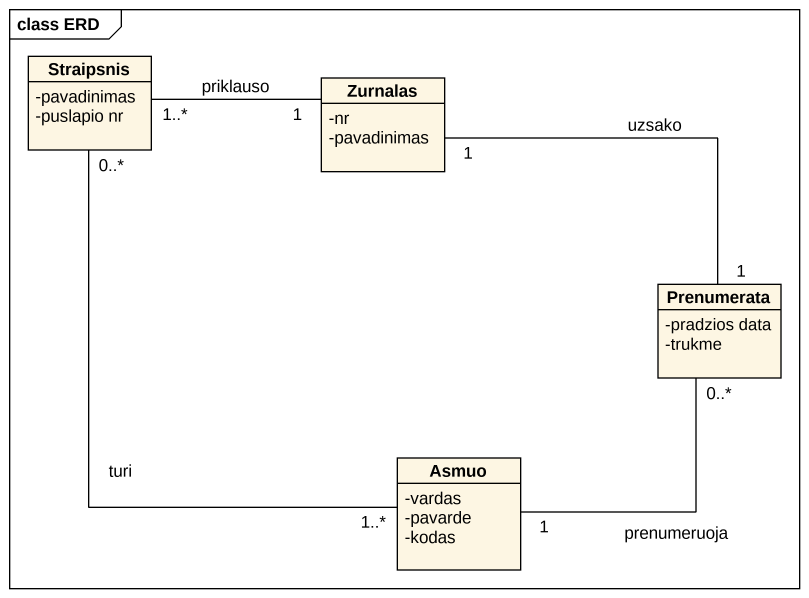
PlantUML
@startuml
mainframe class ERD
hide circle
hide empty members
skinparam classAttributeIconSize 0
class Straipsnis {
  -pavadinimas
  -puslapio nr
}
class Zurnalas {
  -nr
  -pavadinimas
}
class Prenumerata {
  -pradzios data
  -trukme
}
class Asmuo {
  -vardas
  -pavarde
  -kodas
}
Straipsnis "1..*" -right- "1" Zurnalas : priklauso
Straipsnis "0..*" -- "1..*" Asmuo : turi
Prenumerata "1" -up- "1" Zurnalas : uzsako
Asmuo "1" -up- "0..*" Prenumerata : prenumeruoja
@enduml
